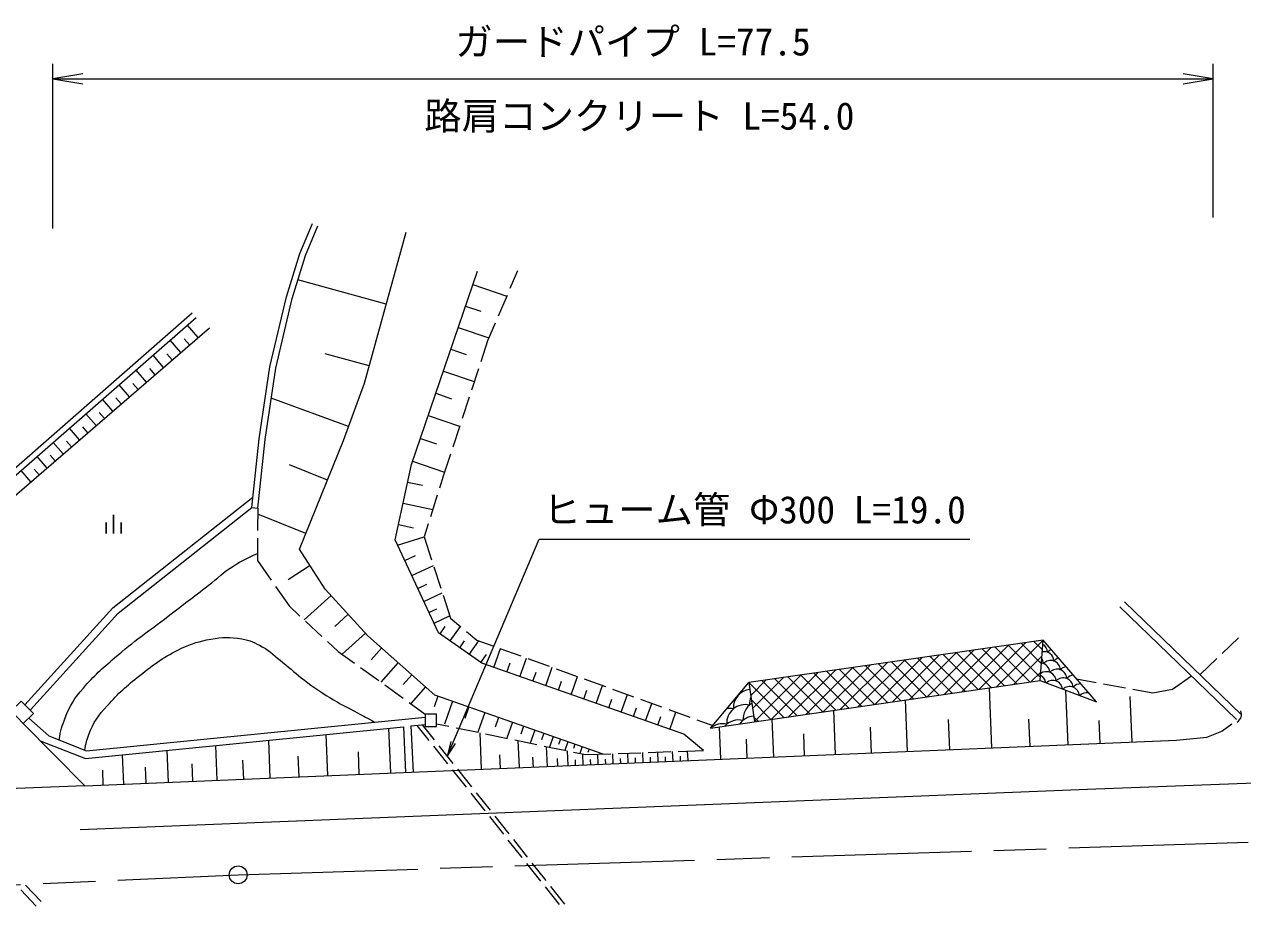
# Model space of a CAD drawing. Units: millimetres at full size, sheet at 1:1000; details may follow other scales. Extents: x 40000 to 680000, y 20000 to 380000.
# Drawn here: x 340612 to 421974, y 259707 to 318628 of the extents above; entities that cross this region are included whole.
import ezdxf
from ezdxf.enums import TextEntityAlignment as Align

# ---------------------------------------------------------------- set-up
doc = ezdxf.new("R2010")
doc.units = ezdxf.units.MM
doc.header["$LTSCALE"] = 1000
doc.linetypes.add('CHAIN', pattern=[18.5, 12, -1.5, 3.5, -1.5])
for name, color, linetype, lineweight in [('M-BGD', 7, 'Continuous', 13), ('M-BMK', 2, 'CHAIN', 13), ('M-BMK-SRVR', 3, 'Continuous', 13), ('M-STR-HTXT', 7, 'Continuous', 13)]:
    doc.layers.add(name, color=color, linetype=linetype, lineweight=lineweight)
doc.styles.add('ＭＳ ゴシック', font='')
doc.styles.get('ＭＳ ゴシック').set_extended_font_data('MS Gothic')

# ---------------------------------------------------------------- blocks, each defined once
blk = doc.blocks.new('open_arrow')
at = {"color": 0, "linetype": 'Continuous', "lineweight": -2}
blk.add_lwpolyline([(7.5, 1.25), (0, 0), (7.5, -1.25)], dxfattribs=at)

msp = doc.modelspace()

# ---------------------------------------------------------------- hatches: boundary and pattern name
at = {"layer": 'M-BGD'}
h = msp.add_hatch(dxfattribs=at)
h.set_pattern_fill('USER', color=256, style=0, pattern_type=2)
h.set_pattern_definition([(45, (388998, 274677), (-494.975, 494.975), []), (135, (388998, 274677), (-494.975, -494.975), [])])
h.paths.add_polyline_path([(388998, 274677), (408647, 277503), (408453, 274817), (389375, 272051)])

# ---------------------------------------------------------------- linework, layer by layer
for p, q in [((373548, 302161), (373042, 300978)), ((364775, 299939), (358883, 301562)), ((370564, 301251), (372828, 300478)), ((372845, 300518), (372254, 299139)), ((370074, 299818), (371098, 299469)), ((333015, 282910), (351826, 299361)), ((333235, 282571), (352089, 299060)), ((372057, 298679), (371550, 297496)), ((333757, 281768), (352973, 298371)), ((352216, 297717), (351501, 298545)), ((369585, 298385), (371632, 297687)), ((351057, 296716), (350348, 297537)), ((351637, 297216), (351279, 297630)), ((371550, 297496), (371092, 296097)), ((349908, 295722), (349204, 296537)), ((350482, 296219), (350128, 296629)), ((363639, 295814), (360693, 296626)), ((369089, 296932), (370127, 296577)), ((348768, 294738), (348070, 295545)), ((349338, 295230), (348986, 295637)), ((368593, 295478), (370657, 294773)), ((370936, 295622), (370468, 294197)), ((347638, 293761), (346946, 294562)), ((348203, 294249), (347854, 294653)), ((368085, 293991), (369148, 293628)), ((370312, 293722), (369844, 292296)), ((346517, 292793), (345831, 293587)), ((347077, 293277), (346732, 293677)), ((362262, 291767), (357105, 293654)), ((345406, 291833), (344726, 292620)), ((345961, 292313), (345618, 292710)), ((367577, 292503), (369677, 291786)), ((344304, 290880), (343629, 291661)), ((344855, 291356), (344515, 291750)), ((369689, 291821), (369221, 290396)), ((343211, 289936), (342542, 290710)), ((343757, 290408), (343420, 290799)), ((367057, 290980), (368145, 290609)), ((342127, 289000), (341464, 289767)), ((342669, 289468), (342335, 289855)), ((369065, 289921), (368606, 288522)), ((341053, 288071), (340395, 288833)), ((341590, 288536), (341258, 288919)), ((360856, 288190), (358309, 289216)), ((366538, 289458), (368674, 288729)), ((366207, 288062), (367209, 287845)), ((368606, 288522), (368336, 287659)), ((365903, 286659), (367889, 286228)), ((368187, 287182), (367740, 285750)), ((355802, 286363), (356200, 286320)), ((356200, 286320), (356190, 284817)), ((359419, 284624), (356197, 285922)), ((365594, 285236), (366611, 285015)), ((367591, 285273), (367321, 284410)), ((356186, 284317), (356176, 282815)), ((365537, 283841), (367321, 284410)), ((367321, 284410), (367811, 282878)), ((366011, 282826), (366736, 283165)), ((356176, 282815), (357092, 281504)), ((359702, 282481), (358241, 281541)), ((366486, 281811), (367936, 282489)), ((367963, 282402), (368421, 280973)), ((357379, 281095), (358295, 279785)), ((366888, 280951), (367502, 281238)), ((361094, 280494), (359295, 278856)), ((367290, 280090), (368519, 280665)), ((368573, 280497), (369063, 278965)), ((414089, 280055), (421870, 272530)), ((358295, 279785), (359015, 279116)), ((362240, 279235), (361341, 278416)), ((367631, 279361), (368152, 279604)), ((367972, 278631), (369014, 279118)), ((413776, 279731), (421557, 272207)), ((359381, 278776), (360480, 277755)), ((368374, 277924), (368714, 278408)), ((369051, 277447), (369732, 278414)), ((369063, 278965), (369753, 278397)), ((363387, 277976), (361830, 276558)), ((369689, 276998), (370010, 277454)), ((370139, 278079), (370829, 277511)), ((370327, 276548), (370969, 277460)), ((370829, 277511), (371889, 277127)), ((408453, 274817), (408647, 277503)), ((420611, 276613), (421694, 277651)), ((360847, 277415), (361566, 276747)), ((361566, 276747), (362651, 275968)), ((364472, 276979), (363774, 276191)), ((371965, 275677), (372409, 276939)), ((372360, 276957), (373770, 276446)), ((365576, 276002), (364421, 274697)), ((371093, 276009), (371478, 276556)), ((372837, 275370), (373056, 275993)), ((373709, 275064), (374147, 276310)), ((374240, 276276), (375651, 275766)), ((419123, 275187), (420250, 276268)), ((363057, 275677), (364275, 274802)), ((366489, 275194), (365912, 274542)), ((374570, 274761), (374787, 275376)), ((375431, 274459), (375864, 275689)), ((376121, 275596), (377531, 275085)), ((377132, 273861), (377558, 275075)), ((417283, 274237), (418550, 275115)), ((364681, 274510), (365900, 273635)), ((367402, 274386), (366413, 273267)), ((376282, 274160), (376495, 274767)), ((378002, 274915), (379412, 274405)), ((378810, 273271), (379231, 274470)), ((379882, 274234), (381293, 273724)), ((386429, 271623), (388998, 274677)), ((388998, 274677), (389375, 272051)), ((405229, 270306), (405061, 274325)), ((410868, 274928), (412192, 274685)), ((412683, 274594), (414159, 274322)), ((414650, 274232), (415975, 273988)), ((415975, 273988), (417283, 274237)), ((368228, 273766), (367981, 273061)), ((369215, 273420), (368677, 271885)), ((377971, 273566), (378181, 274165)), ((379639, 272980), (379847, 273572)), ((380467, 272689), (380883, 273872)), ((381763, 273554), (383173, 273043)), ((399603, 270071), (399459, 273513)), ((410323, 270519), (410171, 274157)), ((414587, 270696), (414460, 273742)), ((366306, 273344), (367390, 272565)), ((370289, 273044), (370020, 272276)), ((371363, 272667), (370902, 271352)), ((381285, 272401), (381490, 272985)), ((382103, 272114), (382514, 273282)), ((383643, 272873), (385054, 272363)), ((383718, 271546), (384123, 272700)), ((394785, 269870), (394662, 272817)), ((342238, 271105), (340904, 272299)), ((366432, 271773), (367390, 271869)), ((366432, 271773), (366575, 268693)), ((366831, 271813), (367626, 270811)), ((367186, 271848), (367985, 270842)), ((368145, 271924), (368959, 271755)), ((372284, 272344), (372053, 271687)), ((373204, 272022), (372829, 270952)), ((373953, 271759), (373766, 271224)), ((382910, 271830), (383113, 272407)), ((385524, 272193), (386585, 271809)), ((390659, 269698), (390554, 272221)), ((402416, 270189), (402332, 272198)), ((407776, 270412), (407700, 272232)), ((412455, 270608), (412392, 272130)), ((360885, 268455), (360770, 271206)), ((365077, 268630), (364952, 271625)), ((365934, 271723), (366076, 268670)), ((369449, 271654), (370917, 271349)), ((371149, 268884), (371047, 271322)), ((371407, 271247), (372876, 270942)), ((374703, 271497), (374397, 270626)), ((375312, 271283), (375160, 270848)), ((375922, 271069), (375674, 270361)), ((387126, 269551), (387036, 271711)), ((392722, 269784), (392660, 271257)), ((397194, 269971), (397122, 271691)), ((350244, 268011), (350155, 270145)), ((353495, 268147), (353398, 270469)), ((357033, 268295), (356928, 270822)), ((367937, 270420), (368870, 269245)), ((368296, 270451), (369228, 269276)), ((373365, 270840), (374834, 270535)), ((373673, 268989), (373597, 270792)), ((375323, 270434), (376792, 270129)), ((375539, 269067), (375484, 270400)), ((376418, 270896), (376294, 270541)), ((376914, 270722), (376712, 270145)), ((377386, 270556), (377285, 270268)), ((377858, 270391), (377700, 269940)), ((378330, 270226), (378251, 270000)), ((384275, 270078), (385958, 270138)), ((388893, 269624), (388840, 270886)), ((347258, 267887), (347176, 269847)), ((355264, 268221), (355211, 269485)), ((358959, 268375), (358902, 269751)), ((362981, 268543), (362918, 270040)), ((372411, 268936), (372373, 269838)), ((374606, 269028), (374578, 269695)), ((376229, 269096), (376209, 269589)), ((376920, 269125), (376878, 270111)), ((377282, 270027), (378096, 269858)), ((377430, 269146), (377415, 269510)), ((377940, 269167), (377910, 269896)), ((378096, 269858), (379778, 269918)), ((378440, 269188), (378426, 269527)), ((378939, 269209), (378911, 269887)), ((379439, 269230), (379425, 269566)), ((379939, 269251), (379911, 269922)), ((380278, 269936), (381777, 269989)), ((380438, 269271), (380424, 269604)), ((380938, 269292), (380910, 269958)), ((381437, 269313), (381424, 269643)), ((381937, 269334), (381909, 269994)), ((382276, 270007), (383776, 270060)), ((382436, 269355), (382423, 269682)), ((382936, 269376), (382909, 270029)), ((383436, 269397), (383422, 269720)), ((383935, 269417), (383908, 270065)), ((384435, 269438), (384421, 269759)), ((384934, 269459), (384907, 270101)), ((345886, 267830), (345845, 268810)), ((348751, 267949), (348706, 269016)), ((351870, 268079), (351821, 269240)), ((369181, 268853), (370113, 267679)), ((369539, 268884), (370472, 267709)), ((370424, 267287), (371357, 266112)), ((370783, 267318), (371715, 266143)), ((371668, 265721), (372600, 264546)), ((372026, 265751), (372959, 264577)), ((372911, 264154), (373844, 262979)), ((373270, 264185), (374202, 263010)), ((374155, 262588), (375087, 261413)), ((374513, 262619), (375446, 261444)), ((340370, 260831), (341396, 259736)), ((340699, 261138), (341724, 260043)), ((375398, 261021), (376331, 259846)), ((375757, 261052), (376689, 259877))]:
    msp.add_line(p, q, dxfattribs=at)
at = {"layer": 'M-BGD', "lineweight": 25}
for p, q in [((346569, 284616), (346569, 285866)), ((346069, 285366), (346069, 284616)), ((347069, 285366), (347069, 284616))]:
    msp.add_line(p, q, dxfattribs=at)
at = {"layer": 'M-BGD'}
for points in [[(344331, 264860), (412172, 267575), (441098, 268658), (455294, 269009), (461323, 269359), (466020, 269803), (472166, 270574), (477237, 271486), (482284, 272724), (489084, 274921), (496235, 277842), (502310, 280996), (508433, 284759), (513901, 288755), (518878, 292774), (523061, 296665), (527197, 300824), (531357, 305498), (534815, 309984), (539534, 316491)], [(355802, 286363), (356293, 290959), (357017, 295749), (358115, 300423), (359003, 303320), (359845, 305330)], [(356200, 286320), (356690, 290907), (357410, 295673), (358502, 300318), (359380, 303184), (360214, 305175)], [(379261, 269899), (368021, 273838), (363558, 277787), (360707, 280919), (358997, 283576), (361920, 290832), (363322, 294665), (366103, 304759)], [(385958, 270138), (384661, 271214), (371165, 275958), (368267, 277999), (365370, 284199), (366460, 289231), (370869, 302146)], [(340650, 273186), (346531, 279668), (355876, 287059)], [(341020, 272850), (346874, 279301), (355802, 286363)], [(386429, 271623), (408453, 274817), (412206, 273376), (408647, 277503), (388998, 274677)], [(340531, 271945), (344652, 267778), (338352, 267531)], [(342238, 271105), (344762, 270108), (367390, 272371)], [(344652, 267778), (417559, 270820), (419574, 271028), (420592, 271423), (421246, 271921)], [(341674, 270790), (344691, 269598), (365934, 271723)]]:
    msp.add_lwpolyline(points, dxfattribs=at)
for points in [[(339728, 272790), (340531, 271945), (341213, 272594), (340410, 273438)], [(367390, 271741), (368145, 271741), (368145, 272565), (367390, 272565)]]:
    msp.add_lwpolyline(points, close=True, dxfattribs=at)
for centre, radius, start, end in [((408721, 276082), 650, 2.61986, 101.58188), ((408294, 276663), 650, 2.61986, 59.20453), ((408995, 276833), 650, 115.222, 123.27199), ((409422, 276252), 650, 110.01231, 137.38014), ((408447, 275330), 650, 2.61986, 82.09669), ((408020, 275911), 650, 2.61986, 34.11207), ((409148, 275500), 650, 2.61986, 137.38014), ((409849, 275671), 650, 104.61582, 137.38014), ((408174, 274578), 650, 8.79105, 62.14026), ((408874, 274749), 650, 2.61986, 126.69558), ((409575, 274919), 650, 2.61986, 137.38014), ((410276, 275090), 650, 98.95617, 137.38014), ((410703, 274509), 650, 92.92448, 137.38014), ((389209, 272977), 1250, 96.68879, 183.1301), ((409301, 274168), 650, 6.69607, 131.31394), ((410002, 274338), 650, 2.61986, 137.38014), ((410429, 273757), 650, 4.64056, 133.36945), ((411130, 273928), 650, 86.35024, 137.38014), ((388122, 272717), 1250, 76.8699, 78.14578), ((389654, 274003), 1250, 181.45179, 183.1301), ((390297, 273237), 1250, 158.0181, 183.1301), ((411557, 273347), 650, 78.93016, 135.39014), ((388765, 271951), 1250, 76.8699, 183.1301), ((387677, 271692), 1250, 76.8699, 96.72412), ((389852, 272211), 1250, 121.4905, 183.1301), ((421277, 272538), 615, 303.3101, 23.00228), ((387232, 270666), 1250, 76.8699, 130), ((388320, 270926), 1250, 76.8699, 137.93959), ((389407, 271185), 1250, 93.98161, 144.72438)]:
    msp.add_arc(centre, radius, start, end, dxfattribs=at)
for points, knots in [([(342927, 270833), (343051, 271511), (343121, 271753), (343336, 272314), (343662, 273166), (343958, 273615), (344551, 274308), (345286, 275168), (345784, 275575), (346638, 276318), (347977, 277480), (348818, 278022), (350221, 279106), (351259, 279907), (351846, 280348), (352885, 281147), (353556, 281663), (353880, 282025), (354599, 282471), (355191, 282838), (355429, 282957), (356179, 283296)], [0, 0, 0, 0, 1, 1, 1, 2, 2, 2, 3, 3, 3, 4, 4, 4, 5, 5, 5, 6, 6, 6, 7, 7, 7, 7]), ([(344646, 270154), (344722, 270632), (344780, 270806), (344922, 271207), (345218, 272046), (345559, 272459), (346148, 273125), (346913, 273992), (347407, 274425), (348315, 275140), (349337, 275946), (349934, 276395), (351109, 276958), (351829, 277303), (352276, 277418), (353061, 277570), (353857, 277725), (354338, 277728), (355138, 277591), (355700, 277495), (355998, 277334), (356499, 277061), (357094, 276737), (357350, 276434), (357880, 276012), (358448, 275561), (358734, 275267), (359313, 274829), (359953, 274344), (360321, 274082), (361006, 273665), (361713, 273235), (362137, 273042), (362865, 272648), (363311, 272406), (363451, 272331), (364007, 272033)], [0, 0, 0, 0, 1, 1, 1, 2, 2, 2, 3, 3, 3, 4, 4, 4, 5, 5, 5, 6, 6, 6, 7, 7, 7, 8, 8, 8, 9, 9, 9, 10, 10, 10, 11, 11, 11, 12, 12, 12, 12])]:
    msp.add_open_spline(points, degree=3, knots=knots, dxfattribs=at)
at = {"layer": 'M-BMK'}
msp.add_lwpolyline([(217484, 255667), (354886, 261830), (456401, 265114)], dxfattribs=at)
at = {"layer": 'M-BMK-SRVR'}
msp.add_circle((354890, 261830), 600, dxfattribs=at)
at = {"layer": 'M-STR-HTXT'}
for p, q in [((342508, 305000), (342508, 316000)), ((420000, 305738), (420000, 316000)), ((342508, 315000), (420000, 315000))]:
    msp.add_line(p, q, dxfattribs=at)
msp.add_lwpolyline([(368858, 269742), (375000, 284250), (403750, 284250)], dxfattribs=at)

# ---------------------------------------------------------------- block references
at = {"layer": 'M-STR-HTXT', "xscale": 267, "yscale": 267}
msp.add_blockref('open_arrow', (342508, 315000), dxfattribs=at)
at = {"layer": 'M-STR-HTXT'}
for p, xscale, yscale, rotation in [((420000, 315000), 267, 267, 180), ((368858, 269742), 133, 133, 67.1)]:
    msp.add_blockref('open_arrow', p, dxfattribs=dict(at, xscale=xscale, yscale=yscale, rotation=rotation))

# ---------------------------------------------------------------- texts
at = {"layer": 'M-STR-HTXT', "style": 'ＭＳ ゴシック'}
for s, p in [('ガードパイプ L=77.5', (381254, 316000)), ('路肩コンクリート L=54.0', (381682, 311045)), ('ヒューム管 Φ300 L=19.0', (389375, 284750))]:
    msp.add_text(s, height=1833, dxfattribs=at).set_placement(p, align=Align.BOTTOM_CENTER)

doc.saveas('drawing.dxf')
